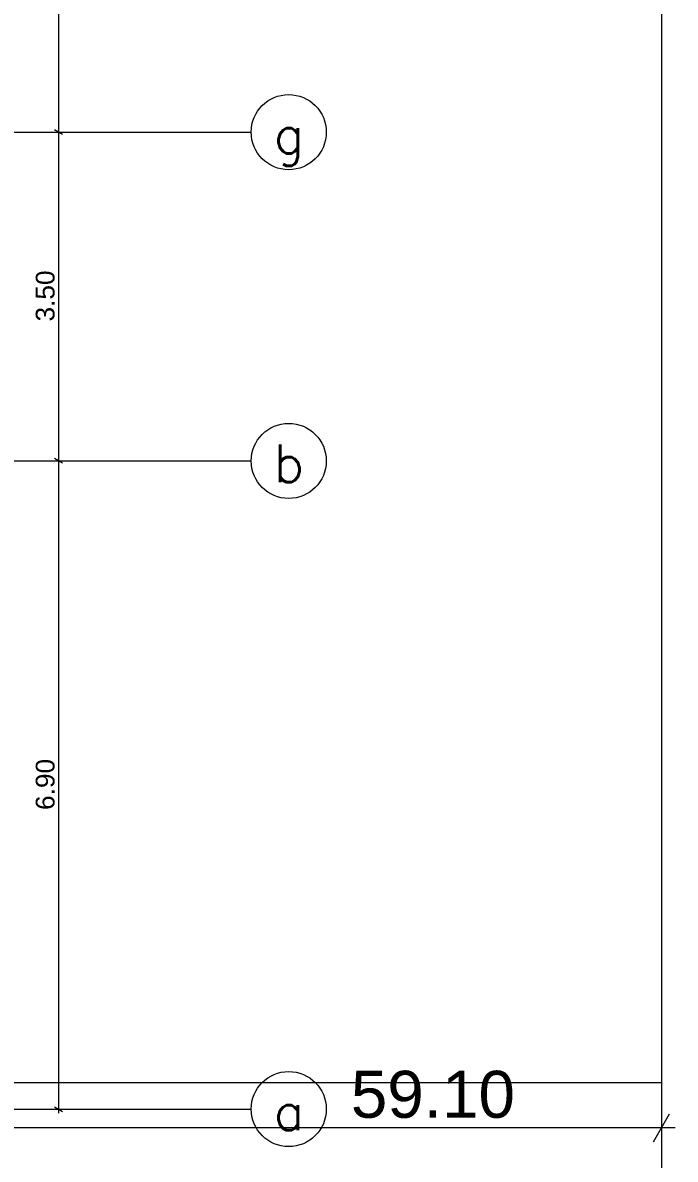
# Model space of a CAD drawing. Header units: millimetres. Extents: x 476244520 to 476657119, y 4620824743 to 4621446928.
# Drawn here: x 476433727 to 476440675, y 4621149259 to 4621161358 of the extents above; entities that cross this region are included whole.
import ezdxf

# ---------------------------------------------------------------- set-up
doc = ezdxf.new("R2010")
doc.units = ezdxf.units.MM
doc.header["$MEASUREMENT"] = 0
for name, color, linetype, lineweight in [('0_Pen_No__42_Pen_No__250_Pen_No__5', 5, 'Continuous', 0), ('Annotation - Text_Pen_No__7_Pen_No__5', 5, 'Continuous', 0), ('New_Structural - Bearing_Pen_No__1', 1, 'Continuous', 0), ('zoma_Pen_No__1', 1, 'Continuous', 0), ('zoma_Pen_No__142', 142, 'Continuous', 0), ('zoma_Pen_No__5_Pen_No__5', 5, 'Continuous', 0)]:
    doc.layers.add(name, color=color, linetype=linetype, lineweight=lineweight)
doc.layers.add('zoma', color=7, linetype='Continuous')
doc.styles.add('GENERATED_STYLE_2', font='arial.ttf')
doc.linetypes.add('Break', pattern='A,0,[1,A-4 бѓЎбѓђбѓ®бѓљбѓ\x98 - nikas1.Shx,S=15.679026,R=0,X=0,Y=0],-1975.557214,0', length=1975.557214)
doc.dimstyles.new('GENERATED_STYLE__6', dxfattribs={"dimtxt": 500, "dimasz": 228, "dimexe": 0.18, "dimexo": 3, "dimgap": 0.09, "dimtad": 1, "dimlfac": 0.001, "dimzin": 0, "dimdsep": 46, "dimtxsty": 'GENERATED_STYLE_2', "dimblk": 'ARROWHEAD_2', "dimblk1": 'ARROWHEAD_2', "dimblk2": 'ARROWHEAD_2', "dimcen": 0.09, "dimclrd": 1, "dimclre": 1, "dimclrt": 1, "dimadec": 0, "dimazin": 0, "dimtfac": 1, "dimtdec": 4, "dimtmove": 2, "dimatfit": 3, "dimfxl": 1, "dimtolj": 1, "dimtzin": 0, "dimarcsym": 0})
doc.dimstyles.new('GENERATED_STYLE__8', dxfattribs={"dimtxt": 200, "dimasz": 64.421331, "dimexe": 0.18, "dimexo": 3, "dimgap": 0.09, "dimtad": 1, "dimlfac": 0.001, "dimzin": 0, "dimdsep": 46, "dimtxsty": 'GENERATED_STYLE_2', "dimblk": 'ARROWHEAD_2', "dimblk1": 'ARROWHEAD_2', "dimblk2": 'ARROWHEAD_2', "dimcen": 0.09, "dimclrd": 142, "dimclre": 142, "dimclrt": 142, "dimadec": 0, "dimazin": 0, "dimtfac": 1, "dimtdec": 4, "dimtmove": 0, "dimatfit": 3, "dimfxl": 1, "dimtolj": 1, "dimtzin": 0, "dimarcsym": 0})

# ---------------------------------------------------------------- blocks, each defined once
blk = doc.blocks.new('*D511', base_point=(476844527, 4621385791))
at = {"layer": 'zoma_Pen_No__142', "color": 142, "linetype": 'Continuous', "lineweight": 0, "transparency": 16777216}
for p, q in [((476434046, 4621167093), (476434173, 4621167093)), ((476434152, 4621167068), (476434067, 4621167117)), ((476434109, 4621167134), (476434109, 4621167093)), ((476434109, 4621167093), (476434109, 4621160193)), ((476434046, 4621160193), (476434173, 4621160193)), ((476434152, 4621160168), (476434067, 4621160217))]:
    blk.add_line(p, q, dxfattribs=at)
at = {"layer": 'zoma_Pen_No__142', "color": 142, "lineweight": 0, "transparency": 16777216, "insert": (476434069, 4621163377), "char_height": 200, "attachment_point": 7, "rotation": 90, "style": 'GENERATED_STYLE_2'}
blk.add_mtext('\\A1;{\\pql;\\fArial CYR|b0|i0|c204|p34;6.90}', dxfattribs=at)
blk = doc.blocks.new('ARROWHEAD_2')
at = {"color": 0, "linetype": 'Continuous', "lineweight": 0}
for p, q in [((-0.378, -0.655), (0.378, 0.655)), ((0, 0), (-1, 0))]:
    blk.add_line(p, q, dxfattribs=at)
blk = doc.blocks.new('*D512', base_point=(476844527, 4621385791))
at = {"layer": 'zoma_Pen_No__142', "color": 142, "linetype": 'Continuous', "lineweight": 0, "transparency": 16777216}
for p, q in [((476434046, 4621160193), (476434173, 4621160193)), ((476434152, 4621160168), (476434067, 4621160217)), ((476434109, 4621160193), (476434109, 4621156693)), ((476434046, 4621156693), (476434173, 4621156693)), ((476434152, 4621156668), (476434067, 4621156717))]:
    blk.add_line(p, q, dxfattribs=at)
at = {"layer": 'zoma_Pen_No__142', "color": 142, "lineweight": 0, "transparency": 16777216, "insert": (476434069, 4621158177), "char_height": 200, "attachment_point": 7, "rotation": 90, "style": 'GENERATED_STYLE_2'}
blk.add_mtext('\\A1;{\\pql;\\fArial CYR|b0|i0|c204|p34;3.50}', dxfattribs=at)
blk = doc.blocks.new('*D513', base_point=(476844527, 4621385791))
at = {"layer": 'zoma_Pen_No__142', "color": 142, "linetype": 'Continuous', "lineweight": 0, "transparency": 16777216}
for p, q in [((476434046, 4621156693), (476434173, 4621156693)), ((476434152, 4621156668), (476434067, 4621156717)), ((476434109, 4621156693), (476434109, 4621149793)), ((476434046, 4621149793), (476434173, 4621149793)), ((476434067, 4621149817), (476434152, 4621149768)), ((476434109, 4621149793), (476434109, 4621149751))]:
    blk.add_line(p, q, dxfattribs=at)
at = {"layer": 'zoma_Pen_No__142', "color": 142, "lineweight": 0, "transparency": 16777216, "insert": (476434069, 4621152977), "char_height": 200, "attachment_point": 7, "rotation": 90, "style": 'GENERATED_STYLE_2'}
blk.add_mtext('\\A1;{\\pql;\\fArial CYR|b0|i0|c204|p34;6.90}', dxfattribs=at)
blk = doc.blocks.new('*D576', base_point=(476844527, 4621385791))
at = {"layer": 'zoma_Pen_No__1', "color": 1, "linetype": 'Continuous', "lineweight": 0, "transparency": 16777216}
for p, q in [((476431954, 4621149818), (476431954, 4621149368)), ((476440529, 4621149818), (476440529, 4621149368)), ((476432041, 4621149743), (476431868, 4621149443)), ((476440442, 4621149443), (476440615, 4621149743)), ((476431954, 4621149593), (476431808, 4621149593)), ((476440529, 4621149593), (476431954, 4621149593)), ((476440675, 4621149593), (476440529, 4621149593))]:
    blk.add_line(p, q, dxfattribs=at)
at = {"layer": 'zoma_Pen_No__1', "color": 1, "lineweight": 0, "transparency": 16777216, "insert": (476437221, 4621149693), "char_height": 500, "attachment_point": 7, "style": 'GENERATED_STYLE_2'}
blk.add_mtext('\\A1;{\\pql;\\fArial CYR|b0|i0|c204|p34;59.10}', dxfattribs=at)

msp = doc.modelspace()

# ---------------------------------------------------------------- linework, layer by layer
at = {"layer": '0_Pen_No__42_Pen_No__250_Pen_No__5', "color": 5, "linetype": 'Continuous', "lineweight": 0}
for centre in [(476436560.037, 4621160192.829), (476436560.037, 4621156692.829), (476436560.037, 4621149792.829)]:
    msp.add_circle(centre, 400, dxfattribs=at)
at = {"layer": 'New_Structural - Bearing_Pen_No__1', "color": 1, "linetype": 'Break', "lineweight": 0}
for p, q in [((476440528.719, 4621176489.638), (476440528.719, 4621142368.104)), ((476440528.719, 4621150071.18), (476431955.829, 4621150071.18))]:
    msp.add_line(p, q, dxfattribs=at)
at = {"layer": 'zoma_Pen_No__5_Pen_No__5', "color": 5, "linetype": 'Continuous', "lineweight": 0}
for p, q in [((476386273.656, 4621160192.829), (476436160.037, 4621160192.829)), ((476386273.656, 4621160192.829), (476436160.037, 4621160192.829)), ((476386273.656, 4621156692.829), (476436160.037, 4621156692.829)), ((476386273.656, 4621156692.829), (476436160.037, 4621156692.829)), ((476386273.656, 4621149792.829), (476436160.037, 4621149792.829)), ((476386273.656, 4621149792.829), (476436160.037, 4621149792.829))]:
    msp.add_line(p, q, dxfattribs=at)

# ---------------------------------------------------------------- texts
at = {"layer": 'Annotation - Text_Pen_No__7_Pen_No__5', "color": 5, "linetype": 'Continuous', "lineweight": 0, "char_height": 400, "attachment_point": 2}
for s, insert in [('\\A1;{\\pqc;\\Ftxt.shx;g}', (476436562.195, 4621160367.149)), ('\\A1;{\\pqc;\\Ftxt.shx;b}', (476436562.195, 4621156867.149)), ('\\A1;{\\pqc;\\Ftxt.shx;a}', (476436562.195, 4621149967.149))]:
    msp.add_mtext(s, dxfattribs=dict(at, insert=insert))

# ---------------------------------------------------------------- dimensions: what is measured, and where the dimension line sits
at = {"layer": 'zoma', "color": 142, "linetype": 'Continuous', "lineweight": 0}
for base, p1, p2, picture, middle in [((476434109.488, 4621160192.829), (476435561.576, 4621167092.829), (476435561.576, 4621160192.829), '*D511', (476433969.488, 4621163636.536)), ((476434109.488, 4621156692.829), (476435561.576, 4621160192.829), (476434638.203, 4621156692.829), '*D512', (476433969.488, 4621158436.536)), ((476434109.488, 4621149792.829), (476434638.203, 4621156692.829), (476433975.681, 4621149792.829), '*D513', (476433969.488, 4621153236.536))]:
    dim = msp.add_linear_dim(base=base, p1=p1, p2=p2, angle=270, dimstyle='GENERATED_STYLE__8', dxfattribs=at)
    dim.commit()
    dim.dimension.update_dxf_attribs({"geometry": picture, "text_midpoint": middle, "dimtype": 160, "text_rotation": 90})
at = {"layer": 'zoma', "color": 1, "linetype": 'Continuous', "lineweight": 0}
dim = msp.add_linear_dim(base=(476431954.207, 4621149592.825), p1=(476440528.719, 4621149592.825), p2=(476431954.207, 4621149592.829), angle=180, text='59.10', dimstyle='GENERATED_STYLE__6', dxfattribs=at)
dim.commit()
dim.dimension.update_dxf_attribs({"geometry": '*D576', "text_midpoint": (476438060.553, 4621149942.825), "dimtype": 160, "text_rotation": 360})

doc.saveas('drawing.dxf')
